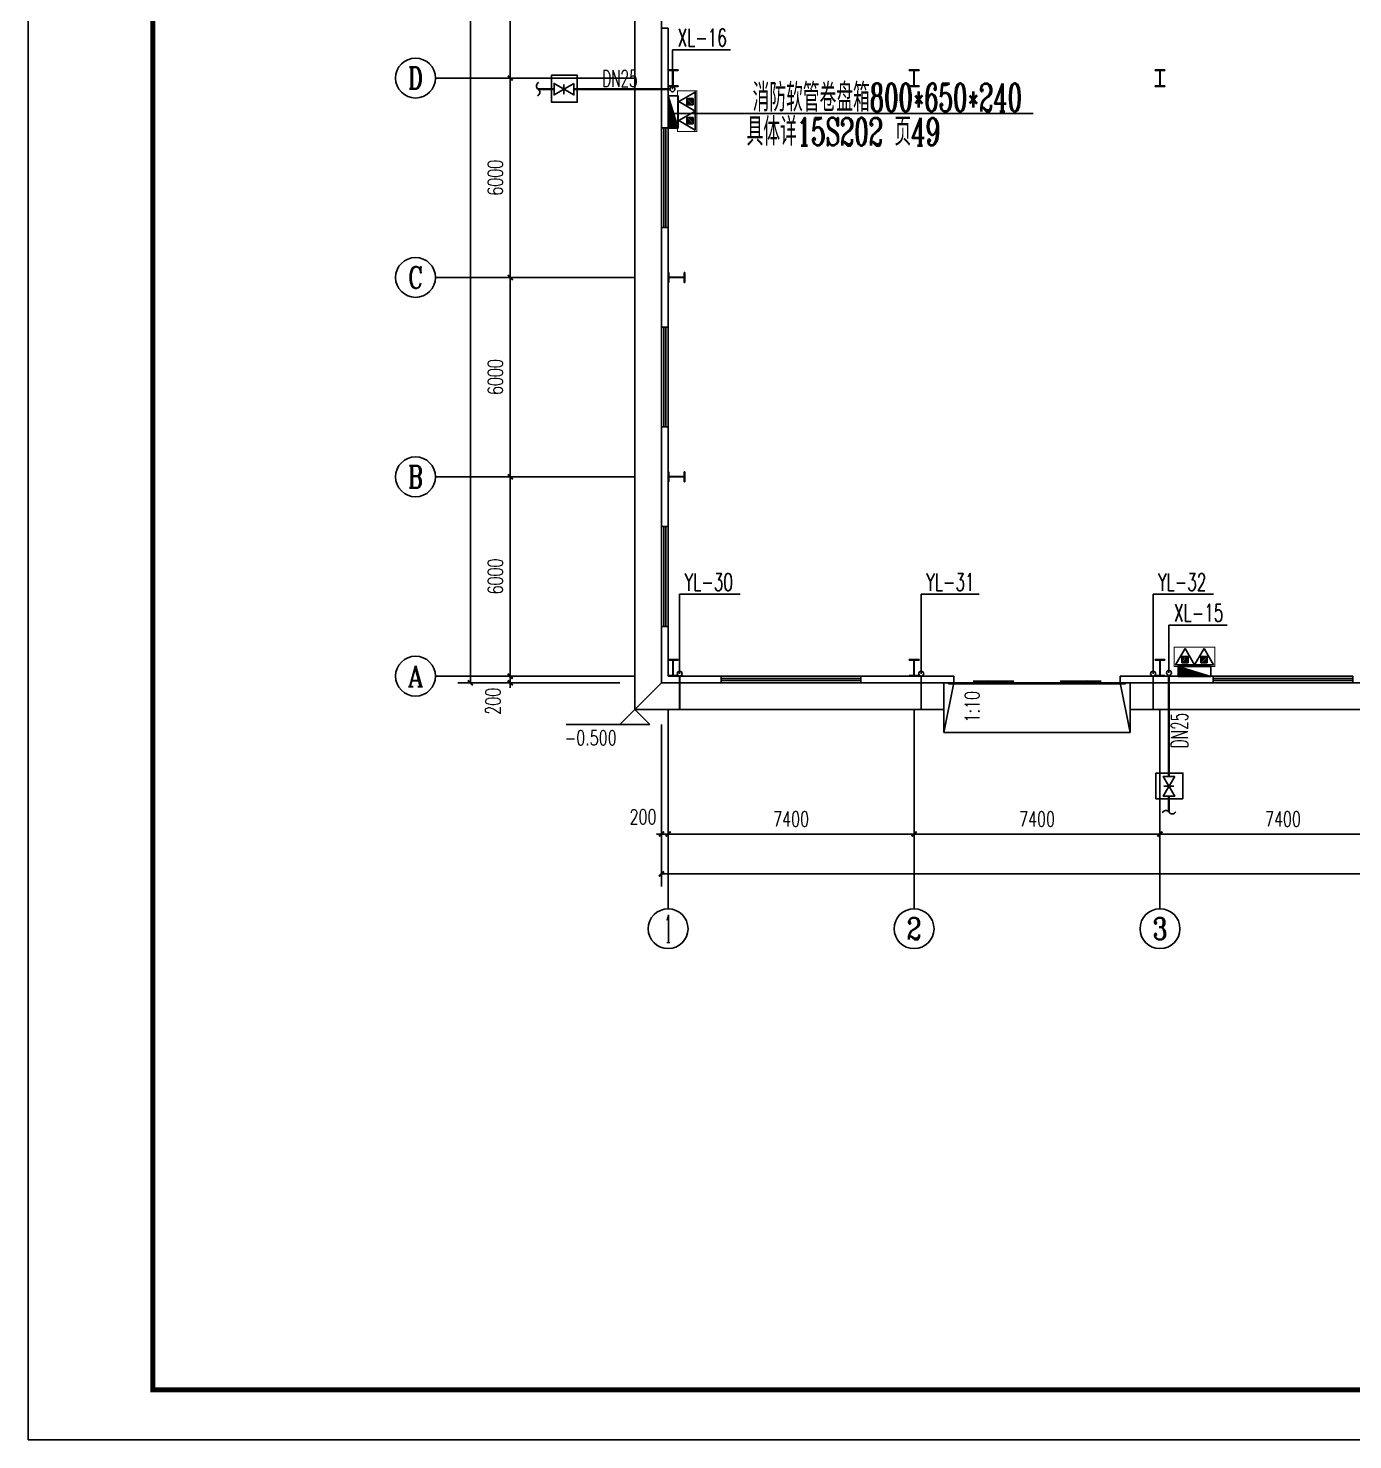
# Model space of a CAD drawing. Extents: x -409572 to -157272, y 600795 to 878326.
# Drawn here: x -409572 to -369719, y 697059 to 739539 of the extents above; entities that cross this region are included whole.
import ezdxf
from ezdxf.enums import TextEntityAlignment as Align

# ---------------------------------------------------------------- set-up
doc = ezdxf.new("R2010")
doc.units = 0
doc.header["$LTSCALE"] = 1000
doc.header["$MEASUREMENT"] = 0
for name, pattern in [('CENTER2', [1.125, 0.75, -0.125, 0.125, -0.125]), ('DASHDOT2', [0.5, 0.25, -0.125, 0, -0.125]), ('PHANTOM2', [1.25, 0.625, -0.125, 0.125, -0.125, 0.125, -0.125])]:
    doc.linetypes.add(name, pattern=pattern)
doc.layers.get('0').update_dxf_attribs({"linetype": 'CONTINUOUS'})
doc.layers.get('DEFPOINTS').update_dxf_attribs({"linetype": 'CONTINUOUS'})
for name, color, linetype in [('AXIS', 3, 'CONTINUOUS'), ('AXIS_TEXT', 7, 'CONTINUOUS'), ('COLUMN', 9, 'CONTINUOUS'), ('DIM_ELEV', 3, 'CONTINUOUS'), ('DIM_SYMB', 3, 'CONTINUOUS'), ('DIM_消防', 3, 'CONTINUOUS'), ('DIM_雨水', 3, 'CONTINUOUS'), ('EQUIP_消防', 7, 'CONTINUOUS'), ('GROUND', 2, 'CONTINUOUS'), ('PIPE-消防', 1, 'CONTINUOUS'), ('PIPE-雨水', 4, 'PHANTOM2'), ('PUB_TEXT', 7, 'CONTINUOUS'), ('PUB_TITLE', 4, 'CONTINUOUS'), ('STAIR', 2, 'CONTINUOUS'), ('TWT_TEXT', 7, 'CONTINUOUS'), ('VALVE_消防', 7, 'CONTINUOUS'), ('VPIPE-消防', 1, 'DASHDOT2'), ('VPIPE-雨水', 4, 'PHANTOM2'), ('WALL', 9, 'CONTINUOUS'), ('WINDOW', 4, 'CONTINUOUS'), ('WIRE-照明', 1, 'CONTINUOUS')]:
    doc.layers.add(name, color=color, linetype=linetype)
doc.styles.add('_TCH_AXIS', font='COMPLEX', dxfattribs={"bigfont": 'GBCBIG'})
doc.styles.add('_TCH_DIM', font='SIMPLEX', dxfattribs={"bigfont": 'GBCBIG'})
doc.styles.add('_TWT_SERIAL', font='COMPLEX', dxfattribs={"width": 0.8, "height": 3.5, "bigfont": 'HZTXT'})
doc.styles.add('COMPLEX', font='COMPLEX')
doc.styles.add('DIM_FONT', font='SIMPLEX.shx', dxfattribs={"width": 0.7})
doc.styles.add('STY53', font='COMPLEX', dxfattribs={"width": 0.6, "bigfont": 'HZTXT'})
doc.dimstyles.new('DIMN150', dxfattribs={"dimscale": 1.5, "dimtxt": 300, "dimasz": 100, "dimexe": 250, "dimexo": 300, "dimgap": 150, "dimtad": 1, "dimdec": 0, "dimzin": 0, "dimtxsty": 'DIM_FONT', "dimblk": 'ARCHTICK', "dimcen": 0.09, "dimclrt": 7, "dimazin": 3, "dimtfac": 1, "dimtdec": 0, "dimtix": 1, "dimtmove": 0, "dimatfit": 3, "dimtolj": 1, "dimtzin": 0})

# ---------------------------------------------------------------- blocks, each defined once
blk = doc.blocks.new('$WINLIB2D$00000001')
at = {"color": 0}
for points in [[(-0.5, 0.5), (-0.5, -0.5)], [(-0.5, 0.5), (0.5, 0.5)], [(0.5, -0.5), (0.5, 0.5)], [(0.5, 0.167), (-0.5, 0.167)], [(0.5, -0.167), (-0.5, -0.167)], [(-0.5, -0.5), (0.5, -0.5)]]:
    blk.add_lwpolyline(points, dxfattribs=at)
blk = doc.blocks.new('$DORLIB2D$00000130')
at = {"color": 0, "linetype": 'CONTINUOUS'}
for p, q in [((-0.5333, 0.6601), (-0.5333, 0.5127)), ((0, 0.6601), (-0.5333, 0.6601)), ((0, 0.5127), (0, 0.6601)), ((0.5333, 0.6601), (0, 0.6601)), ((0.5333, 0.6601), (0.5333, 0.5127)), ((0, 0.5127), (-0.5333, 0.5127)), ((0.5333, 0.5127), (0, 0.5127)), ((-0.3853, 0.2694), (-0.1396, 0.2694)), ((-0.3853, 0.2694), (-0.2999, 0.2144)), ((-0.2999, 0.2144), (-0.2999, 0.2694)), ((0.3853, 0.2694), (0.1396, 0.2694)), ((0.2999, 0.2144), (0.2999, 0.2694)), ((0.3853, 0.2694), (0.2999, 0.2144))]:
    blk.add_line(p, q, dxfattribs=at)
blk = doc.blocks.new('_AXISO')
blk.add_circle((0, 0), 0.5)
at = {"layer": 'AXIS_TEXT', "style": 'COMPLEX', "width": 1.041667}
blk.add_attdef('A', text='', height=0.56, dxfattribs=at).set_placement((-0.25, -0.28), (0.25, -0.28), align=Align.FIT)
blk = doc.blocks.new('_ARCHTICK')
at = {"color": 0, "linetype": 'BYBLOCK', "const_width": 0.4}
blk.add_lwpolyline([(-0.5, -0.5), (0.5, 0.5)], dxfattribs=at)
blk = doc.blocks.new('*D33')
at = {"layer": 'AXIS', "color": 0}
for p, q in [((-390519, 716695), (-390519, 711820)), ((-182919, 716695), (-182919, 711820)), ((-390519, 712195), (-182919, 712195))]:
    blk.add_line(p, q, dxfattribs=at)
at = {"layer": 'DEFPOINTS', "color": 0}
for p in [(-390519, 717145), (-182919, 717145), (-182919, 712195)]:
    blk.add_point(p, dxfattribs=at)
at = {"layer": 'AXIS', "color": 0, "xscale": 150, "yscale": 150, "zscale": 150, "rotation": 180}
blk.add_blockref('_ARCHTICK', (-390519, 712195), dxfattribs=at)
at = {"layer": 'AXIS', "color": 0, "xscale": 150, "yscale": 150, "zscale": 150}
blk.add_blockref('_ARCHTICK', (-182919, 712195), dxfattribs=at)
at = {"layer": 'AXIS', "color": 7, "insert": (-286719, 712645), "char_height": 450, "attachment_point": 5, "style": 'DIM_FONT'}
blk.add_mtext('\\A1;207600', dxfattribs=at)
blk = doc.blocks.new('*D34')
at = {"layer": 'AXIS', "color": 0}
for p, q in [((-390519, 716695), (-390519, 713020)), ((-390319, 716695), (-390319, 713020)), ((-390519, 713395), (-390669, 713395)), ((-390519, 713395), (-390319, 713395)), ((-390319, 713395), (-390169, 713395))]:
    blk.add_line(p, q, dxfattribs=at)
at = {"layer": 'DEFPOINTS', "color": 0}
for p in [(-390519, 717145), (-390319, 717145), (-390319, 713395)]:
    blk.add_point(p, dxfattribs=at)
at = {"layer": 'AXIS', "color": 0, "xscale": 150, "yscale": 150, "zscale": 150}
blk.add_blockref('_ARCHTICK', (-390519, 713395), dxfattribs=at)
at = {"layer": 'AXIS', "color": 0, "xscale": 150, "yscale": 150, "zscale": 150, "rotation": 180}
blk.add_blockref('_ARCHTICK', (-390319, 713395), dxfattribs=at)
at = {"layer": 'AXIS', "color": 7, "insert": (-391074, 713913), "char_height": 450, "attachment_point": 5, "style": 'DIM_FONT'}
blk.add_mtext('\\A1;200', dxfattribs=at)
blk = doc.blocks.new('*D35')
at = {"layer": 'AXIS', "color": 0}
for p, q in [((-390319, 716695), (-390319, 713020)), ((-382919, 716695), (-382919, 713020)), ((-390319, 713395), (-382919, 713395))]:
    blk.add_line(p, q, dxfattribs=at)
at = {"layer": 'DEFPOINTS', "color": 0}
for p in [(-390319, 717145), (-382919, 717145), (-382919, 713395)]:
    blk.add_point(p, dxfattribs=at)
at = {"layer": 'AXIS', "color": 0, "xscale": 150, "yscale": 150, "zscale": 150, "rotation": 180}
blk.add_blockref('_ARCHTICK', (-390319, 713395), dxfattribs=at)
at = {"layer": 'AXIS', "color": 0, "xscale": 150, "yscale": 150, "zscale": 150}
blk.add_blockref('_ARCHTICK', (-382919, 713395), dxfattribs=at)
at = {"layer": 'AXIS', "color": 7, "insert": (-386619, 713845), "char_height": 450, "attachment_point": 5, "style": 'DIM_FONT'}
blk.add_mtext('\\A1;7400', dxfattribs=at)
blk = doc.blocks.new('*D36')
at = {"layer": 'AXIS', "color": 0}
for p, q in [((-382919, 716695), (-382919, 713020)), ((-375519, 716695), (-375519, 713020)), ((-382919, 713395), (-375519, 713395))]:
    blk.add_line(p, q, dxfattribs=at)
at = {"layer": 'DEFPOINTS', "color": 0}
for p in [(-382919, 717145), (-375519, 717145), (-375519, 713395)]:
    blk.add_point(p, dxfattribs=at)
at = {"layer": 'AXIS', "color": 0, "xscale": 150, "yscale": 150, "zscale": 150, "rotation": 180}
blk.add_blockref('_ARCHTICK', (-382919, 713395), dxfattribs=at)
at = {"layer": 'AXIS', "color": 0, "xscale": 150, "yscale": 150, "zscale": 150}
blk.add_blockref('_ARCHTICK', (-375519, 713395), dxfattribs=at)
at = {"layer": 'AXIS', "color": 7, "insert": (-379219, 713845), "char_height": 450, "attachment_point": 5, "style": 'DIM_FONT'}
blk.add_mtext('\\A1;7400', dxfattribs=at)
blk = doc.blocks.new('*D37')
at = {"layer": 'AXIS', "color": 0}
for p, q in [((-375519, 716695), (-375519, 713020)), ((-368119, 716695), (-368119, 713020)), ((-375519, 713395), (-368119, 713395))]:
    blk.add_line(p, q, dxfattribs=at)
at = {"layer": 'DEFPOINTS', "color": 0}
for p in [(-375519, 717145), (-368119, 717145), (-368119, 713395)]:
    blk.add_point(p, dxfattribs=at)
at = {"layer": 'AXIS', "color": 0, "xscale": 150, "yscale": 150, "zscale": 150, "rotation": 180}
blk.add_blockref('_ARCHTICK', (-375519, 713395), dxfattribs=at)
at = {"layer": 'AXIS', "color": 0, "xscale": 150, "yscale": 150, "zscale": 150}
blk.add_blockref('_ARCHTICK', (-368119, 713395), dxfattribs=at)
at = {"layer": 'AXIS', "color": 7, "insert": (-371819, 713845), "char_height": 450, "attachment_point": 5, "style": 'DIM_FONT'}
blk.add_mtext('\\A1;7400', dxfattribs=at)
blk = doc.blocks.new('*D75')
at = {"layer": 'AXIS', "color": 0}
for p, q in [((-391769, 766345), (-396644, 766345)), ((-396269, 717945), (-396269, 766345)), ((-391769, 717945), (-396644, 717945))]:
    blk.add_line(p, q, dxfattribs=at)
at = {"layer": 'DEFPOINTS', "color": 0}
for p in [(-396269, 766345), (-391319, 766345), (-391319, 717945)]:
    blk.add_point(p, dxfattribs=at)
at = {"layer": 'AXIS', "color": 0, "xscale": 150, "yscale": 150, "zscale": 150}
for p, rotation in [((-396269, 766345), 90), ((-396269, 717945), 270)]:
    blk.add_blockref('_ARCHTICK', p, dxfattribs=dict(at, rotation=rotation))
at = {"layer": 'AXIS', "color": 7, "insert": (-396719, 742145), "char_height": 450, "attachment_point": 5, "rotation": 90, "style": 'DIM_FONT'}
blk.add_mtext('\\A1;48400', dxfattribs=at)
blk = doc.blocks.new('*D76')
at = {"layer": 'AXIS', "color": 0}
for p, q in [((-391769, 718145), (-395444, 718145)), ((-391769, 717945), (-395444, 717945)), ((-395069, 718145), (-395069, 718295)), ((-395069, 717945), (-395069, 718145)), ((-395069, 717945), (-395069, 717795))]:
    blk.add_line(p, q, dxfattribs=at)
at = {"layer": 'DEFPOINTS', "color": 0}
for p in [(-395069, 718145), (-391319, 718145), (-391319, 717945)]:
    blk.add_point(p, dxfattribs=at)
at = {"layer": 'AXIS', "color": 0, "xscale": 150, "yscale": 150, "zscale": 150}
for p, rotation in [((-395069, 718145), 270), ((-395069, 717945), 90)]:
    blk.add_blockref('_ARCHTICK', p, dxfattribs=dict(at, rotation=rotation))
at = {"layer": 'AXIS', "color": 7, "insert": (-395586, 717390), "char_height": 450, "attachment_point": 5, "rotation": 90, "style": 'DIM_FONT'}
blk.add_mtext('\\A1;200', dxfattribs=at)
blk = doc.blocks.new('*D77')
at = {"layer": 'AXIS', "color": 0}
for p, q in [((-391769, 724145), (-395444, 724145)), ((-395069, 718145), (-395069, 724145)), ((-391769, 718145), (-395444, 718145))]:
    blk.add_line(p, q, dxfattribs=at)
at = {"layer": 'DEFPOINTS', "color": 0}
for p in [(-395069, 724145), (-391319, 724145), (-391319, 718145)]:
    blk.add_point(p, dxfattribs=at)
at = {"layer": 'AXIS', "color": 0, "xscale": 150, "yscale": 150, "zscale": 150}
for p, rotation in [((-395069, 724145), 90), ((-395069, 718145), 270)]:
    blk.add_blockref('_ARCHTICK', p, dxfattribs=dict(at, rotation=rotation))
at = {"layer": 'AXIS', "color": 7, "insert": (-395519, 721145), "char_height": 450, "attachment_point": 5, "rotation": 90, "style": 'DIM_FONT'}
blk.add_mtext('\\A1;6000', dxfattribs=at)
blk = doc.blocks.new('*D78')
at = {"layer": 'AXIS', "color": 0}
for p, q in [((-391769, 730145), (-395444, 730145)), ((-395069, 724145), (-395069, 730145)), ((-391769, 724145), (-395444, 724145))]:
    blk.add_line(p, q, dxfattribs=at)
at = {"layer": 'DEFPOINTS', "color": 0}
for p in [(-395069, 730145), (-391319, 730145), (-391319, 724145)]:
    blk.add_point(p, dxfattribs=at)
at = {"layer": 'AXIS', "color": 0, "xscale": 150, "yscale": 150, "zscale": 150}
for p, rotation in [((-395069, 730145), 90), ((-395069, 724145), 270)]:
    blk.add_blockref('_ARCHTICK', p, dxfattribs=dict(at, rotation=rotation))
at = {"layer": 'AXIS', "color": 7, "insert": (-395519, 727145), "char_height": 450, "attachment_point": 5, "rotation": 90, "style": 'DIM_FONT'}
blk.add_mtext('\\A1;6000', dxfattribs=at)
blk = doc.blocks.new('*D79')
at = {"layer": 'AXIS', "color": 0}
for p, q in [((-391769, 736145), (-395444, 736145)), ((-395069, 730145), (-395069, 736145)), ((-391769, 730145), (-395444, 730145))]:
    blk.add_line(p, q, dxfattribs=at)
at = {"layer": 'DEFPOINTS', "color": 0}
for p in [(-395069, 736145), (-391319, 736145), (-391319, 730145)]:
    blk.add_point(p, dxfattribs=at)
at = {"layer": 'AXIS', "color": 0, "xscale": 150, "yscale": 150, "zscale": 150}
for p, rotation in [((-395069, 736145), 90), ((-395069, 730145), 270)]:
    blk.add_blockref('_ARCHTICK', p, dxfattribs=dict(at, rotation=rotation))
at = {"layer": 'AXIS', "color": 7, "insert": (-395519, 733145), "char_height": 450, "attachment_point": 5, "rotation": 90, "style": 'DIM_FONT'}
blk.add_mtext('\\A1;6000', dxfattribs=at)
blk = doc.blocks.new('*D80')
at = {"layer": 'AXIS', "color": 0}
for p, q in [((-391769, 742145), (-395444, 742145)), ((-395069, 736145), (-395069, 742145)), ((-391769, 736145), (-395444, 736145))]:
    blk.add_line(p, q, dxfattribs=at)
at = {"layer": 'DEFPOINTS', "color": 0}
for p in [(-395069, 742145), (-391319, 742145), (-391319, 736145)]:
    blk.add_point(p, dxfattribs=at)
at = {"layer": 'AXIS', "color": 0, "xscale": 150, "yscale": 150, "zscale": 150}
for p, rotation in [((-395069, 742145), 90), ((-395069, 736145), 270)]:
    blk.add_blockref('_ARCHTICK', p, dxfattribs=dict(at, rotation=rotation))
at = {"layer": 'AXIS', "color": 7, "insert": (-395519, 739145), "char_height": 450, "attachment_point": 5, "rotation": 90, "style": 'DIM_FONT'}
blk.add_mtext('\\A1;6000', dxfattribs=at)
blk = doc.blocks.new('$ATTACHMENT$00000214')
h = blk.add_hatch()
h.set_pattern_fill('ANSI31', color=256, scale=200, style=0)
h.set_pattern_definition([(45, (-38543.802, -6842.639), (-17.67767, 17.67767), [])])
h.paths.add_polyline_path([(-65, 2), (65, 2), (65, -128), (-65, -128)])
for points in [[(0, 172), (-198, -172), (198, -172)], [(-65, 2), (65, 2), (65, -128), (-65, -128)]]:
    blk.add_lwpolyline(points, close=True)
blk = doc.blocks.new('D22222')
at = {"layer": 'PIPE-消防', "color": 3, "ltscale": 2, "const_width": 20}
blk.add_lwpolyline([(-220006, -23693), (-219158, -23693), (-219158, -24098), (-220006, -24098)], close=True, dxfattribs=at)
at = {"layer": 'EQUIP_消防', "rotation": 180}
for p in [(-219780, -23901), (-219383, -23901)]:
    blk.add_blockref('$ATTACHMENT$00000214', p, dxfattribs=at)
blk = doc.blocks.new('*X12')
at = {"color": 0}
for p, q in [((7200.65, 5700.65), (7201, 5700.65)), ((7200.65625, 5700.65625), (7201, 5700.65625)), ((7200.6625, 5700.6625), (7201, 5700.6625)), ((7200.66875, 5700.66875), (7201, 5700.66875)), ((7200.675, 5700.675), (7201, 5700.675)), ((7200.68125, 5700.68125), (7201, 5700.68125)), ((7200.6875, 5700.6875), (7201, 5700.6875)), ((7200.69375, 5700.69375), (7201, 5700.69375)), ((7200.7, 5700.7), (7201, 5700.7)), ((7200.70625, 5700.70625), (7201, 5700.70625)), ((7200.7125, 5700.7125), (7201, 5700.7125)), ((7200.71875, 5700.71875), (7201, 5700.71875)), ((7200.725, 5700.725), (7201, 5700.725)), ((7200.73125, 5700.73125), (7201, 5700.73125)), ((7200.7375, 5700.7375), (7201, 5700.7375)), ((7200.74375, 5700.74375), (7201, 5700.74375)), ((7200.75, 5700.75), (7201, 5700.75)), ((7200.75625, 5700.75625), (7201, 5700.75625)), ((7200.7625, 5700.7625), (7201, 5700.7625)), ((7200.76875, 5700.76875), (7201, 5700.76875)), ((7200.775, 5700.775), (7201, 5700.775)), ((7200.78125, 5700.78125), (7201, 5700.78125)), ((7200.7875, 5700.7875), (7201, 5700.7875)), ((7200.79375, 5700.79375), (7201, 5700.79375)), ((7200.8, 5700.8), (7201, 5700.8)), ((7200.80625, 5700.80625), (7201, 5700.80625)), ((7200.8125, 5700.8125), (7201, 5700.8125)), ((7200.81875, 5700.81875), (7201, 5700.81875)), ((7200.825, 5700.825), (7201, 5700.825)), ((7200.83125, 5700.83125), (7201, 5700.83125)), ((7200.8375, 5700.8375), (7201, 5700.8375)), ((7200.84375, 5700.84375), (7201, 5700.84375)), ((7200.85, 5700.85), (7201, 5700.85)), ((7200.85625, 5700.85625), (7201, 5700.85625)), ((7200.8625, 5700.8625), (7201, 5700.8625)), ((7200.86875, 5700.86875), (7201, 5700.86875)), ((7200.875, 5700.875), (7201, 5700.875)), ((7200.88125, 5700.88125), (7201, 5700.88125)), ((7200.8875, 5700.8875), (7201, 5700.8875)), ((7200.89375, 5700.89375), (7201, 5700.89375)), ((7200.9, 5700.9), (7201, 5700.9)), ((7200.90625, 5700.90625), (7201, 5700.90625)), ((7200.9125, 5700.9125), (7201, 5700.9125)), ((7200.91875, 5700.91875), (7201, 5700.91875)), ((7200.925, 5700.925), (7201, 5700.925)), ((7200.93125, 5700.93125), (7201, 5700.93125)), ((7200.9375, 5700.9375), (7201, 5700.9375)), ((7200.94375, 5700.94375), (7201, 5700.94375)), ((7200.95, 5700.95), (7201, 5700.95)), ((7200.95625, 5700.95625), (7201, 5700.95625)), ((7200.9625, 5700.9625), (7201, 5700.9625)), ((7200.96875, 5700.96875), (7201, 5700.96875)), ((7200.975, 5700.975), (7201, 5700.975)), ((7200.98125, 5700.98125), (7201, 5700.98125)), ((7200.9875, 5700.9875), (7201, 5700.9875)), ((7200.99375, 5700.99375), (7201, 5700.99375)), ((7200.2125, 5700.2125), (7201, 5700.2125)), ((7200.21875, 5700.21875), (7201, 5700.21875)), ((7200.225, 5700.225), (7201, 5700.225)), ((7200.23125, 5700.23125), (7201, 5700.23125)), ((7200.2375, 5700.2375), (7201, 5700.2375)), ((7200.24375, 5700.24375), (7201, 5700.24375)), ((7200.25, 5700.25), (7201, 5700.25)), ((7200.25625, 5700.25625), (7201, 5700.25625)), ((7200.2625, 5700.2625), (7201, 5700.2625)), ((7200.26875, 5700.26875), (7201, 5700.26875)), ((7200.275, 5700.275), (7201, 5700.275)), ((7200.28125, 5700.28125), (7201, 5700.28125)), ((7200.2875, 5700.2875), (7201, 5700.2875)), ((7200.29375, 5700.29375), (7201, 5700.29375)), ((7200.3, 5700.3), (7201, 5700.3)), ((7200.30625, 5700.30625), (7201, 5700.30625)), ((7200.3125, 5700.3125), (7201, 5700.3125)), ((7200.31875, 5700.31875), (7201, 5700.31875)), ((7200.325, 5700.325), (7201, 5700.325)), ((7200.33125, 5700.33125), (7201, 5700.33125)), ((7200.3375, 5700.3375), (7201, 5700.3375)), ((7200.34375, 5700.34375), (7201, 5700.34375)), ((7200.35, 5700.35), (7201, 5700.35)), ((7200.35625, 5700.35625), (7201, 5700.35625)), ((7200.3625, 5700.3625), (7201, 5700.3625)), ((7200.36875, 5700.36875), (7201, 5700.36875)), ((7200.375, 5700.375), (7201, 5700.375)), ((7200.38125, 5700.38125), (7201, 5700.38125)), ((7200.3875, 5700.3875), (7201, 5700.3875)), ((7200.39375, 5700.39375), (7201, 5700.39375)), ((7200.4, 5700.4), (7201, 5700.4)), ((7200.40625, 5700.40625), (7201, 5700.40625)), ((7200.4125, 5700.4125), (7201, 5700.4125)), ((7200.41875, 5700.41875), (7201, 5700.41875)), ((7200.425, 5700.425), (7201, 5700.425)), ((7200.43125, 5700.43125), (7201, 5700.43125)), ((7200.4375, 5700.4375), (7201, 5700.4375)), ((7200.44375, 5700.44375), (7201, 5700.44375)), ((7200.45, 5700.45), (7201, 5700.45)), ((7200.45625, 5700.45625), (7201, 5700.45625)), ((7200.4625, 5700.4625), (7201, 5700.4625)), ((7200.46875, 5700.46875), (7201, 5700.46875)), ((7200.475, 5700.475), (7201, 5700.475)), ((7200.48125, 5700.48125), (7201, 5700.48125)), ((7200.4875, 5700.4875), (7201, 5700.4875)), ((7200.49375, 5700.49375), (7201, 5700.49375)), ((7200.5, 5700.5), (7201, 5700.5)), ((7200.50625, 5700.50625), (7201, 5700.50625)), ((7200.5125, 5700.5125), (7201, 5700.5125)), ((7200.51875, 5700.51875), (7201, 5700.51875)), ((7200.525, 5700.525), (7201, 5700.525)), ((7200.53125, 5700.53125), (7201, 5700.53125)), ((7200.5375, 5700.5375), (7201, 5700.5375)), ((7200.54375, 5700.54375), (7201, 5700.54375)), ((7200.55, 5700.55), (7201, 5700.55)), ((7200.55625, 5700.55625), (7201, 5700.55625)), ((7200.5625, 5700.5625), (7201, 5700.5625)), ((7200.56875, 5700.56875), (7201, 5700.56875)), ((7200.575, 5700.575), (7201, 5700.575)), ((7200.58125, 5700.58125), (7201, 5700.58125)), ((7200.5875, 5700.5875), (7201, 5700.5875)), ((7200.59375, 5700.59375), (7201, 5700.59375)), ((7200.6, 5700.6), (7201, 5700.6)), ((7200.60625, 5700.60625), (7201, 5700.60625)), ((7200.6125, 5700.6125), (7201, 5700.6125)), ((7200.61875, 5700.61875), (7201, 5700.61875)), ((7200.625, 5700.625), (7201, 5700.625)), ((7200.63125, 5700.63125), (7201, 5700.63125)), ((7200.6375, 5700.6375), (7201, 5700.6375)), ((7200.64375, 5700.64375), (7201, 5700.64375)), ((7200.00625, 5700.00625), (7201, 5700.00625)), ((7200.0125, 5700.0125), (7201, 5700.0125)), ((7200.01875, 5700.01875), (7201, 5700.01875)), ((7200.025, 5700.025), (7201, 5700.025)), ((7200.03125, 5700.03125), (7201, 5700.03125)), ((7200.0375, 5700.0375), (7201, 5700.0375)), ((7200.04375, 5700.04375), (7201, 5700.04375)), ((7200.05, 5700.05), (7201, 5700.05)), ((7200.05625, 5700.05625), (7201, 5700.05625)), ((7200.0625, 5700.0625), (7201, 5700.0625)), ((7200.06875, 5700.06875), (7201, 5700.06875)), ((7200.075, 5700.075), (7201, 5700.075)), ((7200.08125, 5700.08125), (7201, 5700.08125)), ((7200.0875, 5700.0875), (7201, 5700.0875)), ((7200.09375, 5700.09375), (7201, 5700.09375)), ((7200.1, 5700.1), (7201, 5700.1)), ((7200.10625, 5700.10625), (7201, 5700.10625)), ((7200.1125, 5700.1125), (7201, 5700.1125)), ((7200.11875, 5700.11875), (7201, 5700.11875)), ((7200.125, 5700.125), (7201, 5700.125)), ((7200.13125, 5700.13125), (7201, 5700.13125)), ((7200.1375, 5700.1375), (7201, 5700.1375)), ((7200.14375, 5700.14375), (7201, 5700.14375)), ((7200.15, 5700.15), (7201, 5700.15)), ((7200.15625, 5700.15625), (7201, 5700.15625)), ((7200.1625, 5700.1625), (7201, 5700.1625)), ((7200.16875, 5700.16875), (7201, 5700.16875)), ((7200.175, 5700.175), (7201, 5700.175)), ((7200.18125, 5700.18125), (7201, 5700.18125)), ((7200.1875, 5700.1875), (7201, 5700.1875)), ((7200.19375, 5700.19375), (7201, 5700.19375)), ((7200.2, 5700.2), (7201, 5700.2)), ((7200.20625, 5700.20625), (7201, 5700.20625))]:
    blk.add_line(p, q, dxfattribs=at)
blk = doc.blocks.new('$ATTACHMENT$00000088')
for p, q in [((325, 0), (-325, -200)), ((325, 0), (-325, 0)), ((-325, 0), (-325, -200)), ((325, -200), (325, 0)), ((-325, -200), (325, -200))]:
    blk.add_line(p, q)
at = {"xscale": 650, "yscale": 200, "zscale": 650, "rotation": 180}
blk.add_blockref('*X12', (4680325, 1140000), dxfattribs=at)
blk = doc.blocks.new('$VALVE$00000296')
for points in [[(-125, 72), (-125, -72), (125, 72), (125, -72), (-125, 72)], [(0, 60), (0, -64)]]:
    blk.add_lwpolyline(points)
for p in [(-125, 0), (125, 0)]:
    blk.add_point(p)
blk = doc.blocks.new('$TWTSYS$00000132')
at = {"elevation": 0}
blk.add_lwpolyline([(7, -101, -0.575183), (0, 0, 0.604745), (-11, 101, 16.924828)], format="xyb", dxfattribs=at)
blk = doc.blocks.new('JOJ')
at = {"layer": 'AXIS', "color": 8}
for p, q in [((-391318.8, 736145.4), (-397318.8, 736145.4)), ((-391318.8, 730145.4), (-397318.8, 730145.4)), ((-391318.8, 724145.4), (-397318.8, 724145.4)), ((-391318.8, 718145.4), (-397318.8, 718145.4)), ((-390318.8, 717145.4), (-390318.8, 711145.4)), ((-382918.8, 717145.4), (-382918.8, 711145.4)), ((-375518.8, 717145.4), (-375518.8, 711145.4))]:
    blk.add_line(p, q, dxfattribs=at)
at = {"layer": 'COLUMN', "color": 8}
for p, q in [((-390018.8, 736395.4), (-390318.8, 736395.4)), ((-390318.8, 736395.4), (-390318.8, 736377.4)), ((-390318.8, 736377.4), (-390178.8, 736377.4)), ((-390178.8, 736377.4), (-390173.8, 736372.4)), ((-390173.8, 736372.4), (-390173.8, 735918.4)), ((-390163.8, 736372.4), (-390158.8, 736377.4)), ((-390163.8, 735918.4), (-390163.8, 736372.4)), ((-390158.8, 736377.4), (-390018.8, 736377.4)), ((-390018.8, 736377.4), (-390018.8, 736395.4)), ((-382768.8, 736395.4), (-383068.8, 736395.4)), ((-383068.8, 736395.4), (-383068.8, 736377.4)), ((-383068.8, 736377.4), (-382928.8, 736377.4)), ((-382928.8, 736377.4), (-382923.8, 736372.4)), ((-382923.8, 736372.4), (-382923.8, 735918.4)), ((-382913.8, 736372.4), (-382908.8, 736377.4)), ((-382913.8, 735918.4), (-382913.8, 736372.4)), ((-382908.8, 736377.4), (-382768.8, 736377.4)), ((-382768.8, 736377.4), (-382768.8, 736395.4)), ((-375368.8, 736395.4), (-375668.8, 736395.4)), ((-375668.8, 736395.4), (-375668.8, 736377.4)), ((-375668.8, 736377.4), (-375528.8, 736377.4)), ((-375528.8, 736377.4), (-375523.8, 736372.4)), ((-375523.8, 736372.4), (-375523.8, 735918.4)), ((-375513.8, 736372.4), (-375508.8, 736377.4)), ((-375513.8, 735918.4), (-375513.8, 736372.4)), ((-375508.8, 736377.4), (-375368.8, 736377.4)), ((-375368.8, 736377.4), (-375368.8, 736395.4)), ((-390178.8, 735913.4), (-390318.8, 735913.4)), ((-390318.8, 735913.4), (-390318.8, 735895.4)), ((-390318.8, 735895.4), (-390018.8, 735895.4)), ((-390173.8, 735918.4), (-390178.8, 735913.4)), ((-390158.8, 735913.4), (-390163.8, 735918.4)), ((-390018.8, 735913.4), (-390158.8, 735913.4)), ((-390018.8, 735895.4), (-390018.8, 735913.4)), ((-382928.8, 735913.4), (-383068.8, 735913.4)), ((-383068.8, 735913.4), (-383068.8, 735895.4)), ((-383068.8, 735895.4), (-382768.8, 735895.4)), ((-382923.8, 735918.4), (-382928.8, 735913.4)), ((-382908.8, 735913.4), (-382913.8, 735918.4)), ((-382768.8, 735913.4), (-382908.8, 735913.4)), ((-382768.8, 735895.4), (-382768.8, 735913.4)), ((-375528.8, 735913.4), (-375668.8, 735913.4)), ((-375668.8, 735913.4), (-375668.8, 735895.4)), ((-375668.8, 735895.4), (-375368.8, 735895.4)), ((-375523.8, 735918.4), (-375528.8, 735913.4)), ((-375508.8, 735913.4), (-375513.8, 735918.4)), ((-375368.8, 735913.4), (-375508.8, 735913.4)), ((-375368.8, 735895.4), (-375368.8, 735913.4)), ((-390300.8, 730295.4), (-390318.8, 730295.4)), ((-390318.8, 730295.4), (-390318.8, 729995.4)), ((-390300.8, 730155.4), (-390300.8, 730295.4)), ((-389818.8, 730295.4), (-389836.8, 730295.4)), ((-389836.8, 730295.4), (-389836.8, 730155.4)), ((-389818.8, 729995.4), (-389818.8, 730295.4)), ((-390318.8, 729995.4), (-390300.8, 729995.4)), ((-390295.8, 730150.4), (-390300.8, 730155.4)), ((-390300.8, 730135.4), (-390295.8, 730140.4)), ((-390300.8, 729995.4), (-390300.8, 730135.4)), ((-389841.8, 730150.4), (-390295.8, 730150.4)), ((-390295.8, 730140.4), (-389841.8, 730140.4)), ((-389836.8, 730155.4), (-389841.8, 730150.4)), ((-389841.8, 730140.4), (-389836.8, 730135.4)), ((-389836.8, 730135.4), (-389836.8, 729995.4)), ((-389836.8, 729995.4), (-389818.8, 729995.4)), ((-390300.8, 724295.4), (-390318.8, 724295.4)), ((-390318.8, 724295.4), (-390318.8, 723995.4)), ((-390300.8, 724155.4), (-390300.8, 724295.4)), ((-389818.8, 724295.4), (-389836.8, 724295.4)), ((-389836.8, 724295.4), (-389836.8, 724155.4)), ((-389818.8, 723995.4), (-389818.8, 724295.4)), ((-390318.8, 723995.4), (-390300.8, 723995.4)), ((-390295.8, 724150.4), (-390300.8, 724155.4)), ((-390300.8, 724135.4), (-390295.8, 724140.4)), ((-390300.8, 723995.4), (-390300.8, 724135.4)), ((-389841.8, 724150.4), (-390295.8, 724150.4)), ((-390295.8, 724140.4), (-389841.8, 724140.4)), ((-389836.8, 724155.4), (-389841.8, 724150.4)), ((-389841.8, 724140.4), (-389836.8, 724135.4)), ((-389836.8, 724135.4), (-389836.8, 723995.4)), ((-389836.8, 723995.4), (-389818.8, 723995.4)), ((-390018.8, 718645.4), (-390318.8, 718645.4)), ((-390318.8, 718645.4), (-390318.8, 718627.4)), ((-390318.8, 718627.4), (-390178.8, 718627.4)), ((-390178.8, 718627.4), (-390173.8, 718622.4)), ((-390173.8, 718622.4), (-390173.8, 718168.4)), ((-390163.8, 718622.4), (-390158.8, 718627.4)), ((-390163.8, 718168.4), (-390163.8, 718622.4)), ((-390158.8, 718627.4), (-390018.8, 718627.4)), ((-390018.8, 718627.4), (-390018.8, 718645.4)), ((-382768.8, 718645.4), (-383068.8, 718645.4)), ((-383068.8, 718645.4), (-383068.8, 718627.4)), ((-383068.8, 718627.4), (-382928.8, 718627.4)), ((-382928.8, 718627.4), (-382923.8, 718622.4)), ((-382923.8, 718622.4), (-382923.8, 718168.4)), ((-382913.8, 718622.4), (-382908.8, 718627.4)), ((-382913.8, 718168.4), (-382913.8, 718622.4)), ((-382908.8, 718627.4), (-382768.8, 718627.4)), ((-382768.8, 718627.4), (-382768.8, 718645.4)), ((-375368.8, 718645.4), (-375668.8, 718645.4)), ((-375668.8, 718645.4), (-375668.8, 718627.4)), ((-375668.8, 718627.4), (-375528.8, 718627.4)), ((-375528.8, 718627.4), (-375523.8, 718622.4)), ((-375523.8, 718622.4), (-375523.8, 718168.4)), ((-375513.8, 718622.4), (-375508.8, 718627.4)), ((-375513.8, 718168.4), (-375513.8, 718622.4)), ((-375508.8, 718627.4), (-375368.8, 718627.4)), ((-375368.8, 718627.4), (-375368.8, 718645.4)), ((-390178.8, 718163.4), (-390318.8, 718163.4)), ((-390318.8, 718163.4), (-390318.8, 718145.4)), ((-390318.8, 718145.4), (-390018.8, 718145.4)), ((-390173.8, 718168.4), (-390178.8, 718163.4)), ((-390158.8, 718163.4), (-390163.8, 718168.4)), ((-390018.8, 718163.4), (-390158.8, 718163.4)), ((-390018.8, 718145.4), (-390018.8, 718163.4)), ((-382928.8, 718163.4), (-383068.8, 718163.4)), ((-383068.8, 718163.4), (-383068.8, 718145.4)), ((-383068.8, 718145.4), (-382768.8, 718145.4)), ((-382923.8, 718168.4), (-382928.8, 718163.4)), ((-382908.8, 718163.4), (-382913.8, 718168.4)), ((-382768.8, 718163.4), (-382908.8, 718163.4)), ((-382768.8, 718145.4), (-382768.8, 718163.4)), ((-375528.8, 718163.4), (-375668.8, 718163.4)), ((-375668.8, 718163.4), (-375668.8, 718145.4)), ((-375668.8, 718145.4), (-375368.8, 718145.4)), ((-375523.8, 718168.4), (-375528.8, 718163.4)), ((-375508.8, 718163.4), (-375513.8, 718168.4)), ((-375368.8, 718163.4), (-375508.8, 718163.4)), ((-375368.8, 718145.4), (-375368.8, 718163.4))]:
    blk.add_line(p, q, dxfattribs=at)
at = {"layer": 'DIM_ELEV', "color": 8}
for p, q in [((-391318.8, 717145.4), (-391768.8, 716695.4)), ((-391318.8, 717145.4), (-390868.8, 716695.4)), ((-390868.8, 716695.4), (-393388.8, 716695.4))]:
    blk.add_line(p, q, dxfattribs=at)
at = {"layer": 'DIM_SYMB', "color": 8}
blk.add_lwpolyline([(-380788.3, 717697.4, 0, 0, 0), (-380788.3, 717173.9, 120, 0, 0), (-380788.3, 716723.9, 0, 0, 0)], format="xyseb", dxfattribs=at)
at = {"layer": 'GROUND', "color": 8}
for p, q in [((-391318.8, 742345.4), (-391318.8, 717145.4)), ((-390518.8, 742345.4), (-390518.8, 717945.4)), ((-390518.8, 717945.4), (-391318.8, 717145.4)), ((-390518.8, 717945.4), (-382018.8, 717945.4)), ((-376418.8, 717945.4), (-300618.8, 717945.4)), ((-391318.8, 717145.4), (-382018.8, 717145.4)), ((-376418.8, 717145.4), (-300618.8, 717145.4))]:
    blk.add_line(p, q, dxfattribs=at)
at = {"layer": 'STAIR', "color": 8}
for p, q in [((-382018.8, 716445.4), (-382018.8, 717945.4)), ((-382018.8, 717945.4), (-376418.8, 717945.4)), ((-381718.8, 717945.4), (-382018.8, 716445.4)), ((-376718.8, 717945.4), (-376418.8, 716445.4)), ((-376418.8, 716445.4), (-376418.8, 717945.4)), ((-382018.8, 716445.4), (-376418.8, 716445.4))]:
    blk.add_line(p, q, dxfattribs=at)
at = {"layer": 'WALL', "color": 8}
for p, q in [((-390318.8, 737645.4), (-390518.8, 737645.4)), ((-390518.8, 737645.4), (-390518.8, 734645.4)), ((-390318.8, 734645.4), (-390318.8, 737645.4)), ((-390518.8, 734645.4), (-390318.8, 734645.4)), ((-390318.8, 731645.4), (-390518.8, 731645.4)), ((-390518.8, 731645.4), (-390518.8, 730145.4)), ((-390318.8, 730295.4), (-390318.8, 731645.4)), ((-390518.8, 730145.4), (-390518.8, 728645.4)), ((-390318.8, 728645.4), (-390318.8, 729995.4)), ((-390518.8, 728645.4), (-390318.8, 728645.4)), ((-390318.8, 725645.4), (-390518.8, 725645.4)), ((-390518.8, 725645.4), (-390518.8, 724145.4)), ((-390318.8, 724295.4), (-390318.8, 725645.4)), ((-390518.8, 724145.4), (-390518.8, 722645.4)), ((-390318.8, 722645.4), (-390318.8, 723995.4)), ((-390518.8, 722645.4), (-390318.8, 722645.4)), ((-390318.8, 719645.4), (-390518.8, 719645.4)), ((-390518.8, 719645.4), (-390518.8, 717945.4)), ((-390318.8, 718645.4), (-390318.8, 719645.4)), ((-390318.8, 718163.4), (-390318.8, 718627.4)), ((-390518.8, 717945.4), (-388718.8, 717945.4)), ((-388718.8, 718145.4), (-390018.8, 718145.4)), ((-388718.8, 717945.4), (-388718.8, 718145.4)), ((-383068.8, 718145.4), (-384518.8, 718145.4)), ((-384518.8, 718145.4), (-384518.8, 717945.4)), ((-384518.8, 717945.4), (-382918.8, 717945.4)), ((-382918.8, 717945.4), (-381718.8, 717945.4)), ((-381718.8, 718145.4), (-382768.8, 718145.4)), ((-381718.8, 717945.4), (-381718.8, 718145.4)), ((-375668.8, 718145.4), (-376718.8, 718145.4)), ((-376718.8, 718145.4), (-376718.8, 717945.4)), ((-376718.8, 717945.4), (-375518.8, 717945.4)), ((-375518.8, 717945.4), (-373918.8, 717945.4)), ((-373918.8, 718145.4), (-375368.8, 718145.4)), ((-373918.8, 717945.4), (-373918.8, 718145.4))]:
    blk.add_line(p, q, dxfattribs=at)
at = {"layer": 'AXIS', "color": 8}
ref = blk.add_blockref('_AXISO', (-397918.8, 736145.4), dxfattribs=dict(at, xscale=1200, yscale=1200, zscale=1200))
ref.add_attrib('A', 'D', dxfattribs={"layer": 'AXIS_TEXT', "color": 8, "height": 657.6, "style": '_TCH_AXIS', "width": 0.823529}).set_placement((-398138, 735816.7), (-397699.6, 735816.7), align=Align.FIT)
ref = blk.add_blockref('_AXISO', (-397918.8, 730145.4), dxfattribs=dict(at, xscale=1200, yscale=1200, zscale=1200))
ref.add_attrib('A', 'C', dxfattribs={"layer": 'AXIS_TEXT', "color": 8, "height": 641, "style": '_TCH_AXIS'}).set_placement((-398147.7, 729824.9), (-397689.8, 729824.9), align=Align.FIT)
ref = blk.add_blockref('_AXISO', (-397918.8, 724145.4), dxfattribs=dict(at, xscale=1200, yscale=1200, zscale=1200))
ref.add_attrib('A', 'B', dxfattribs={"layer": 'AXIS_TEXT', "color": 8, "height": 657.6, "style": '_TCH_AXIS', "width": 0.823529}).set_placement((-398138, 723816.7), (-397699.6, 723816.7), align=Align.FIT)
ref = blk.add_blockref('_AXISO', (-397918.8, 718145.4), dxfattribs=dict(at, xscale=1200, yscale=1200, zscale=1200))
ref.add_attrib('A', 'A', dxfattribs={"layer": 'AXIS_TEXT', "color": 8, "height": 625, "style": '_TCH_AXIS', "width": 0.888889}).set_placement((-398156.9, 717832.9), (-397680.7, 717832.9), align=Align.FIT)
ref = blk.add_blockref('_AXISO', (-390318.8, 710545.4), dxfattribs=dict(at, xscale=1200, yscale=1200, zscale=1200))
ref.add_attrib('A', '1', dxfattribs={"layer": 'AXIS_TEXT', "color": 8, "height": 832.5, "style": '_TCH_AXIS', "width": 0.555556}).set_placement((-390417.9, 710129.2), (-390219.7, 710129.2), align=Align.FIT)
ref = blk.add_blockref('_AXISO', (-382918.8, 710545.4), dxfattribs=dict(at, xscale=1200, yscale=1200, zscale=1200))
ref.add_attrib('A', '2', dxfattribs={"layer": 'AXIS_TEXT', "color": 8, "height": 657.6, "style": '_TCH_AXIS'}).set_placement((-383138, 710216.7), (-382699.6, 710216.7), align=Align.FIT)
ref = blk.add_blockref('_AXISO', (-375518.8, 710545.4), dxfattribs=dict(at, xscale=1200, yscale=1200, zscale=1200))
ref.add_attrib('A', '3', dxfattribs={"layer": 'AXIS_TEXT', "color": 8, "height": 657.6, "style": '_TCH_AXIS'}).set_placement((-375738, 710216.7), (-375299.6, 710216.7), align=Align.FIT)
at = {"layer": 'WINDOW', "color": 8}
for name, p, xscale, yscale, zscale, rotation in [('$WINLIB2D$00000001', (-390418.8, 733145.4), 3000, -200, 3000, 90), ('$WINLIB2D$00000001', (-390418.8, 727145.4), 3000, -200, 3000, 90), ('$WINLIB2D$00000001', (-390418.8, 721145.4), 3000, -200, 3000, 90), ('$WINLIB2D$00000001', (-386618.8, 718045.4), 4200, -200, 4200, 180), ('$DORLIB2D$00000130', (-379218.8, 718045.4), 5000, 200, 5000, 180), ('$WINLIB2D$00000001', (-371818.8, 718045.4), 4200, -200, 4200, 180)]:
    blk.add_blockref(name, p, dxfattribs=dict(at, xscale=xscale, yscale=yscale, zscale=zscale, rotation=rotation))
at = {"layer": 'PUB_TEXT', "color": 8, "style": '_TCH_DIM', "width": 0.705882}
blk.add_text('1:10', height=446.25, rotation=90, dxfattribs=at).set_placement((-380945.8, 716753.2))
blk.add_text('-0.500', height=446.25, dxfattribs=at).set_placement((-393433.8, 716065.4))
at = {"layer": 'AXIS', "color": 8}
for p1, p2, distance, picture, middle in [((-391318.8, 717945.4), (-391318.8, 766345.4), 4950, '*D75', (-396718.8, 742145.4)), ((-391318.8, 736145.4), (-391318.8, 742145.4), 3750, '*D80', (-395518.8, 739145.4)), ((-391318.8, 730145.4), (-391318.8, 736145.4), 3750, '*D79', (-395518.8, 733145.4)), ((-391318.8, 724145.4), (-391318.8, 730145.4), 3750, '*D78', (-395518.8, 727145.4)), ((-391318.8, 718145.4), (-391318.8, 724145.4), 3750, '*D77', (-395518.8, 721145.4)), ((-390518.8, 717145.4), (-182918.8, 717145.4), -4950, '*D33', (-286718.8, 712645.4)), ((-390318.8, 717145.4), (-382918.8, 717145.4), -3750, '*D35', (-386618.8, 713845.4)), ((-382918.8, 717145.4), (-375518.8, 717145.4), -3750, '*D36', (-379218.8, 713845.4)), ((-375518.8, 717145.4), (-368118.8, 717145.4), -3750, '*D37', (-371818.8, 713845.4))]:
    dim = blk.add_aligned_dim(p1=p1, p2=p2, distance=distance, dimstyle='DIMN150', dxfattribs=at)
    dim.commit()
    dim.dimension.update_dxf_attribs({"geometry": picture, "text_midpoint": middle})
for base, p1, p2, angle, picture, middle in [((-395068.8, 718145.4), (-391318.8, 717945.4), (-391318.8, 718145.4), 90, '*D76', (-395586.3, 717390.4)), ((-390318.8, 713395.4), (-390518.8, 717145.4), (-390318.8, 717145.4), 0, '*D34', (-391073.8, 713912.9))]:
    dim = blk.add_linear_dim(base=base, p1=p1, p2=p2, angle=angle, dimstyle='DIMN150', dxfattribs=at)
    dim.commit()
    dim.dimension.update_dxf_attribs({"geometry": picture, "text_midpoint": middle, "dimtype": 161})

msp = doc.modelspace()

# ---------------------------------------------------------------- linework, layer by layer
msp.add_line((-390223.1, 736969.3), (-379333.8, 736969.3))
at = {"elevation": 3000}
for points in [[(-393824.3, 738125.3), (-393824.3, 737312), (-393052.3, 737312), (-393052.3, 738125.3)], [(-374828.4, 716352.9), (-375641.7, 716352.9), (-375641.7, 717124.8), (-374828.4, 717124.8)]]:
    msp.add_lwpolyline(points, close=True, dxfattribs=at)
at = {"layer": 'DIM_消防'}
for p, q in [((-390187.4, 737705.1), (-390187.4, 738888.5)), ((-390187.4, 738888.5), (-388441.3, 738888.5)), ((-375248.6, 720139.7), (-375248.6, 721578)), ((-375248.6, 721578), (-373502.5, 721578))]:
    msp.add_line(p, q, dxfattribs=at)
at = {"layer": 'DIM_雨水'}
for p, q in [((-389971.7, 720114.4, -3000), (-389971.7, 722504.1, -3000)), ((-389971.7, 722504.1, -3000), (-388150.1, 722504.1, -3000)), ((-382703.7, 720114.4, -3000), (-382703.7, 722504.1, -3000)), ((-382703.7, 722504.1, -3000), (-380957.6, 722504.1, -3000)), ((-375726.5, 720114.4, -3000), (-375726.5, 722504.1, -3000)), ((-375726.5, 722504.1, -3000), (-373904.9, 722504.1, -3000))]:
    msp.add_line(p, q, dxfattribs=at)
at = {"layer": 'PIPE-消防', "linetype": 'CENTER2', "ltscale": 2, "const_width": 70}
for points in [[(-393752.4, 737705.1), (-394230.8, 737705.1)], [(-390262.4, 737705.1), (-393152.4, 737705.1)], [(-375248.6, 720064.7), (-375248.6, 717024.8)], [(-375248.6, 716424.8), (-375248.6, 715946.3)]]:
    msp.add_lwpolyline(points, dxfattribs=at)
at = {"layer": 'PIPE-雨水', "const_width": 52.5}
for points in [[(-389971.7, 720039.4), (-389971.7, 719039.4)], [(-382703.7, 720039.4), (-382703.7, 719039.4)], [(-375726.5, 720039.4), (-375726.5, 719039.4)]]:
    msp.add_lwpolyline(points, dxfattribs=at)
at = {"layer": 'PUB_TITLE'}
msp.add_lwpolyline([(-409572, 697059), (-157272, 697059), (-157272, 786159), (-409572, 786159)], close=True, dxfattribs=at)
at = {"layer": 'PUB_TITLE', "const_width": 150}
msp.add_lwpolyline([(-405822, 698559), (-158772, 698559), (-158772, 784659), (-405822, 784659)], close=True, dxfattribs=at)
at = {"layer": 'VPIPE-消防', "linetype": 'CONTINUOUS'}
for centre in [(-390187.4, 737705.1), (-375248.6, 720139.7)]:
    msp.add_circle(centre, 75, dxfattribs=at)
at = {"layer": 'VPIPE-雨水', "linetype": 'CONTINUOUS'}
for centre in [(-389971.7, 720114.4), (-382703.7, 720114.4), (-375726.5, 720114.4)]:
    msp.add_circle(centre, 75, dxfattribs=at)

# ---------------------------------------------------------------- block references
msp.add_blockref('JOJ', (0, 1894))
at = {"layer": 'EQUIP_消防', "xscale": -2, "yscale": 2, "zscale": 2}
msp.add_blockref('$TWTSYS$00000132', (-394230.8, 737705.1), dxfattribs=at)
at = {"layer": 'EQUIP_消防'}
for name, p, xscale, yscale, zscale, rotation in [('$ATTACHMENT$00000088', (-390318.8, 737021.2), 1.5, 1.5, 1.5, 89.99999999999999), ('$ATTACHMENT$00000088', (-374479.7, 720028.2), -1.5, 1.5, 1.5, 180), ('$TWTSYS$00000132', (-375248.6, 715946.3), 2, 2, 2, 90)]:
    msp.add_blockref(name, p, dxfattribs=dict(at, xscale=xscale, yscale=yscale, zscale=zscale, rotation=rotation))
at = {"layer": 'PIPE-消防', "color": 3, "xscale": 1.439999999944121, "yscale": 1.439999999944121, "zscale": 1.44}
for p, rotation in [((-355332.6, 420847.4), 270), ((-690677.9, 686210.6), 180)]:
    msp.add_blockref('D22222', p, dxfattribs=dict(at, rotation=rotation))
at = {"layer": 'VALVE_消防', "xscale": 2.4, "zscale": 2.4}
for p, yscale, rotation in [((-393452.4, 737705.1), -2.4, 180), ((-375248.6, 716724.8), 2.4, 270)]:
    msp.add_blockref('$VALVE$00000296', p, dxfattribs=dict(at, yscale=yscale, rotation=rotation))

# ---------------------------------------------------------------- texts
at = {"layer": 'TWT_TEXT', "style": '_TWT_SERIAL', "width": 0.64}
for s, p in [('XL-16', (-390034.3, 738993.5)), ('YL-30', (-389823.1, 722609.1, -3000)), ('YL-31', (-382550.6, 722609.1, -3000)), ('YL-32', (-375577.9, 722609.1, -3000)), ('XL-15', (-375095.5, 721683))]:
    msp.add_text(s, height=525, dxfattribs=at).set_placement(p)
at = {"layer": 'WIRE-照明', "color": 3, "linetype": 'CONTINUOUS', "style": 'STY53', "width": 0.6}
msp.add_text('DN25', height=497.66, dxfattribs=at).set_placement((-392303, 737776, 3000))
for s, p in [('消防软管卷盘箱800*650*240', (-383725.2, 737500.5)), ('具体详15S202 页49', (-385049.8, 736469))]:
    msp.add_text(s, height=839.808, dxfattribs=at).set_placement(p, align=Align.MIDDLE)
msp.add_text('DN25', height=497.66, rotation=90, dxfattribs=at).set_placement((-374680.1, 717874.2, 3000))

doc.saveas('drawing.dxf')
